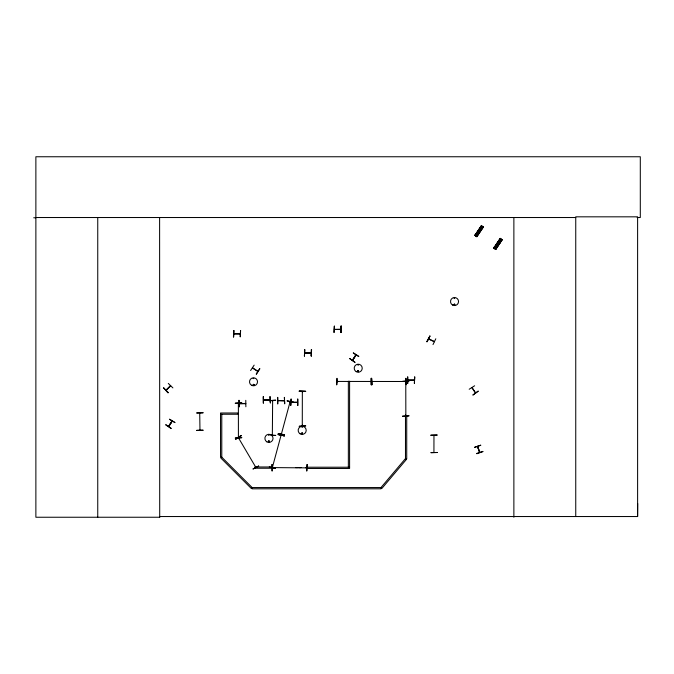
<?xml version="1.0" encoding="UTF-8"?>
<svg xmlns="http://www.w3.org/2000/svg" width="674" height="674" viewBox="0 0 674 674"><rect width="100%" height="100%" fill="white"/><g stroke="black" fill="none" stroke-linecap="round" stroke-linejoin="round"><path stroke-width="1.01" d="M348.348 467.217L348.348 381.324L349.595 381.324L349.595 468.464L306.653 468.464L306.653 467.217L349.595 467.217M637.149 217.525L640.3 217.525L640.3 156.756L35.874 156.756L35.874 517.244L159.704 517.244L159.62 516.537L637.612 516.537L637.705 503.503M272.726 467.158L272.279 467.596M281.075 435.033L281.454 434.469M257.915 371.214L252.48 367.751M172.064 421.023L168.727 426.583L172.266 421.183M238.706 403.793L238.663 403.347M238.571 437.46L238.739 438.193M272.347 400.609L272.347 401.325L272.566 400.609M302.289 391.543L302.356 392.125M405.773 381.366L405.622 382.082L405.613 381.366M405.613 415.858L405.613 415.142M253.18 378.367L253.828 378.636L253.239 378.299M254.098 384.812C252.32 386.842 253.5 382.444 254.056 385.124M268.614 435.101L269.305 435.008L268.648 434.924M268.328 441.36C270.173 439.33 268.96 443.711 268.454 441.074M268.522 441.36C269.676 440.038 269.153 442.666 268.581 441.462M301.581 433.214C302.66 435.455 302.997 431.672 301.682 433.087M302.609 433.492C301.834 431.916 301.649 434.587 302.516 433.567M357.911 364.777L358.576 364.861L357.911 364.946M357.616 371.054C358.871 373.497 358.829 368.948 357.658 371.366M454.192 298.102C454.992 299.475 454.731 296.855 454.259 298.355M453.973 304.395C456.096 306.434 453.644 302.264 454.386 305.111M479.913 452.313L477.529 446.39M238.377 403.347L238.411 437.712L255.817 467.326M272.347 435.101L272.641 400.744M272.313 434.519L272.574 435.101M302.609 391.99L302.609 391.543M302.601 425.816L302.609 425.319M405.579 381.501L405.596 381.998M199.967 429.886L199.723 412.951M278.244 433.559L284.571 434.84L278.261 433.517M278.126 434.578L284.445 435.859L278.126 434.545M287.141 400.92L293.46 402.201L287.158 400.828M289.98 402.327L290.393 401.788M290.149 401.704L290.182 402.454M238.925 437.931L238.402 437.055M352.654 360.388L352.915 359.815M168.475 426.372L169.064 425.901L168.753 426.474M168.77 426.406L171.937 421.098M433.93 452.187L433.963 435.556M301.876 426.844L302.365 427.324L302.028 426.743M357.843 370.995C358.374 372.671 358.779 370.22 358.029 370.885M426.895 341.693L429.945 336.006L426.861 341.676M427.105 341.794L429.902 335.989M433.011 344.583L435.808 338.778M238.377 403.229L238.411 403.928M290.081 401.822L272.33 467.655M272.616 467.596L272.507 466.964M269.271 399.741L269.988 399.96L263.542 400.002M306.771 467.815L306.055 467.823L306.771 467.596M405.891 381.686L405.209 381.695L405.773 381.728M233.794 333.571L240.23 333.571M239.514 333.571L240.18 333.866L233.878 333.815M278.025 400.76L284.352 400.794L278.025 400.432M334.388 329.232L335.037 329.46M340.176 329.46L340.825 329.232L334.447 329.46M407.922 380.043L408.545 380.296M413.777 380.338L414.308 380.414M238.933 438.083L238.697 437.544M250.61 370.515L254.149 365.131M256.196 374.07L259.659 368.636M256.423 374.213L259.861 368.762M349.713 358.543L354.945 362.317M352.359 360.177L355.788 354.878L355.687 355.484M356.015 354.928L352.578 360.295M352.612 360.447L356.133 355.004M354.928 362.342L349.688 358.576M358.812 356.335L353.387 352.856M170.589 385.924L166.166 390.288M165.897 424.645L171.196 428.302M169.486 419.295L175.029 422.581L169.536 419.22M168.517 426.322L172.03 421.082M481.438 225.815L474.943 235.47L481.531 225.883M475.178 235.63L481.64 225.95M475.212 235.656L481.784 226.043M475.406 235.782L481.8 226.06M475.44 235.807L481.927 226.144M475.591 235.892L476.13 236.254M476.282 235.58L476.08 235.976M476.307 236.372L482.744 226.683M476.4 236.439L482.896 226.776M476.543 236.532L483.014 226.852M476.611 236.574L483.081 226.902M476.754 236.667L483.241 227.012M500.192 238.369L493.705 248.032L495.778 249.405L502.248 239.733L500.184 238.36M493.831 248.116L500.319 238.453M493.983 248.217L500.462 238.545M494.101 248.293L500.529 238.596M494.211 248.369L500.664 238.689M494.328 248.445L500.807 238.781M494.472 248.529L495.019 248.9M495.146 248.984L501.633 239.321M495.432 249.169L501.97 239.548M495.542 249.245L502.088 239.632M495.735 249.372L502.122 239.649M253.828 385.124C254.039 383.279 252.27 385.781 253.854 385.006M454.2 304.353C455.953 303.755 453.695 305.937 454.343 304.218M263.542 399.775L269.92 399.733M370.902 381.433L371.997 381.686M372.048 381.678L370.97 381.695M306.704 467.874L272.347 467.596L272.49 467.031L272.279 467.815M233.853 333.571L234.375 333.857M240.146 333.815L233.768 333.79M311.076 353.083L304.749 353.092L305.491 352.797M311.127 353.041L304.909 353.083M340.842 329.46L334.363 329.46L340.69 329.527M291.202 402.167L297.571 402.167M414.224 380.338L408.056 380.338M168.281 383.422L172.898 387.912M170.48 385.621L165.93 390.179M170.699 385.814L166.082 390.33M253.929 385.225L253.02 385.107M469.197 389.243L474.622 385.772M478.195 391.181L472.988 394.989M472.971 394.964L478.169 391.147M235.647 439.069L241.208 435.817M238.411 437.637L238.899 438.024M258.664 466.046L252.935 469.011L258.681 466.071M428.698 338.828L434.326 341.482M434.342 341.769L428.58 339.047M474.622 447.292L480.714 445.202M476.737 453.425L482.854 451.42M476.838 453.737L482.929 451.639M337.101 381.383L337.784 381.653L337.194 381.4M337.649 381.686L337.202 381.686M263.585 399.733L264.191 399.716M272.414 467.529L272.911 467.571M306.089 467.554L306.704 467.537M408.056 380.018L414.291 380.043M272.86 467.882L272.347 467.815M358.121 370.843L358.551 371.029M472.027 387.483L475.532 392.731M405.891 378.325L406.287 384.761L405.933 378.325M336.73 384.77L337 378.325L336.756 384.77M371.079 384.77L371.071 378.325M371.93 384.761L371.576 378.325L371.905 384.761M299.239 391.105L305.684 391.392L299.239 391.072M299.239 391.341L305.684 391.299M263.163 396.666L263.239 403.111M269.962 396.624L270.367 403.069L270.055 396.624M263.542 400.07L270.021 400.027M271.074 435.126L275.683 435.438M271.083 435.471L275.683 435.404M271.9 464.487L271.976 470.932M306.704 467.815L306.19 467.891M203.051 412.783L196.614 412.968L203.051 412.766M430.854 435.193L437.291 435.042L430.854 435.236M437.3 452.507L430.854 452.658L437.3 452.465M33.7 217.778L35.874 217.769M35.874 217.525L575.748 217.525M334.388 326.123L334.026 332.568L334.296 326.123M240.593 330.462L240.23 336.899L240.559 330.462M311.573 349.688L311.228 356.125L311.54 349.688M304.842 352.797L311.127 352.772M407.559 376.935L407.593 383.38M407.896 380.338L414.375 380.338M284.335 397.39L284.689 403.836L284.428 397.39M297.571 399.059L297.664 405.495M238.975 400.331L239.295 406.767M245.783 400.331L245.867 406.767M291.109 402.454L297.588 402.454M245.69 403.414L239.472 403.726M239.312 403.659L245.799 403.734M277.89 403.836L277.806 397.39M239.337 406.767L239.009 400.331M220.533 414.249L237.711 414.249L237.711 412.993L220.533 412.993L220.533 457.191L221.78 457.191L252.152 487.555L380.978 487.555L381.939 488.364L406.312 459.533L405.352 458.724L380.978 487.555L380.978 488.81L252.152 488.81L252.152 487.555L251.267 488.439L220.895 458.076L221.78 457.191L221.78 414.249M475.389 392.984L471.834 387.584M337.649 381.366L337.135 381.433L405.908 381.501M238.604 437.519L238.663 437.114M405.773 381.4L405.841 415.791L405.858 415.226M310.63 353.05L311.211 352.797M278.193 434.317L284.42 435.943M269.314 466.914L275.556 468.497L271.9 467.916M257.645 371.382L252.421 368.004M405.841 381.374L405.259 381.661M353.26 353.058L358.669 356.554M480.781 226.793L482.567 227.989M499.661 239.439L501.448 240.626M480.343 227.45L482.129 228.646M499.223 240.087L501.009 241.284M479.686 228.427L481.472 229.623M498.566 241.073L500.352 242.269M479.096 229.303L480.882 230.5M497.985 241.941L499.763 243.137M478.439 230.281L480.225 231.477M497.328 242.926L499.105 244.114M475.625 234.493L477.411 235.689M494.505 247.131L496.291 248.327M475.145 234.569L477.47 236.237M494.025 247.215L496.409 248.807M165.711 424.915L171.061 428.504M302.281 425.766L302.348 391.476M272.599 434.519L272.574 435.033M163.698 388.005L168.256 392.563M255.834 467.301L255.261 466.829L255.589 467.385M480.731 445.244L474.639 447.334M477.504 446.331L479.61 452.456L477.554 446.474M272.279 401.199L272.347 400.676M405.613 415.209L405.613 415.791M371.618 378.325L371.66 384.761M371.307 378.325L371.349 384.77M302.348 425.252L302.348 425.833M272.574 400.676L272.574 401.257M272.17 464.487L272.212 470.924M263.433 396.666L263.475 403.111M637.612 516.537L637.612 216.826L575.748 216.826L575.748 516.537M513.874 217.525L513.874 517.244M407.829 376.935L407.829 383.38M341.154 326.123L341.154 332.568M340.918 326.123L340.918 332.568M311.253 349.688L311.304 356.125M300.983 467.596L298.843 467.596M297.9 399.059L297.9 405.495M297.638 467.596L295.524 467.596M277.562 397.39L277.562 403.836M233.701 330.462L233.701 336.899M159.612 217.525L159.704 517.244M97.747 217.525L97.747 517.244M479.206 230.238C479.669 232.092 480.714 229.042 479.206 230.238M498.094 242.876C498.558 244.738 499.594 241.688 498.094 242.876M481.303 225.723L474.825 235.386L476.889 236.759L483.359 227.087L481.295 225.723M501.667 239.346L495.272 249.068L501.759 239.405M163.731 387.98L168.028 392.782L163.731 387.98M241.081 435.606L235.689 439.145L241.073 435.581M408.95 380.987L402.504 381.391L408.95 380.987M275.674 400.23L269.238 400.634L275.674 400.23M241.739 402.833L235.302 403.229L241.739 402.833M408.95 415.833L402.513 416.237L408.95 415.833M305.684 425.884L299.248 426.28L305.684 425.884M241.739 437.679L235.302 438.075L241.739 437.679M307.108 464.479L306.788 470.924L307.108 464.479M203.059 430.231L196.623 430.391L203.059 430.189M341.187 326.123L340.842 332.568L341.187 326.123M233.794 330.462L233.465 336.899L233.794 330.462M304.774 349.688L304.412 356.125L304.774 349.688M414.721 376.935L414.375 383.38L414.721 376.935M291.134 399.059L290.772 405.495L291.042 399.059M406.725 415.883L405.478 415.883L405.478 458.834L406.725 458.834L406.725 415.883M272.363 466.981L255.193 466.981L255.193 468.236L272.363 468.236L272.363 466.981M356.217 371.677A4.01 4.01 0 0 0 362.233 368.206A4.01 4.01 0 0 0 356.217 364.735A4.01 4.01 0 0 0 356.217 371.677M251.512 385.275A4.01 4.01 0 0 0 257.527 381.804A4.01 4.01 0 0 0 251.512 378.333A4.01 4.01 0 0 0 251.512 385.275M452.524 305.027A4.027 4.027 0 0 0 458.556 301.539A4.027 4.027 0 0 0 452.524 298.051A4.027 4.027 0 0 0 452.524 305.027M266.921 441.874A4.078 4.078 0 0 0 273.029 438.353A4.078 4.078 0 0 0 266.921 434.823A4.078 4.078 0 0 0 266.921 441.874M300.174 433.854A4.027 4.027 0 0 0 306.207 430.366A4.027 4.027 0 0 0 300.174 426.878A4.027 4.027 0 0 0 300.174 433.854"/></g></svg>
